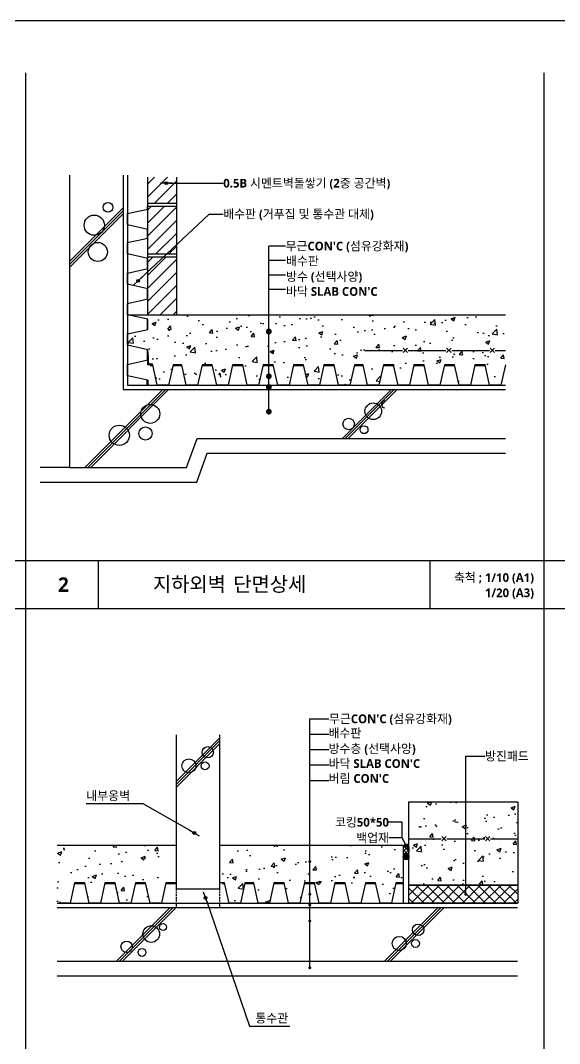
# Model space of a CAD drawing. Header units: millimetres. Extents: x -20 to 163856, y -20 to 163394.
# Drawn here: x 2199 to 4056, y 2394 to 5920 of the extents above; entities that cross this region are included whole.
import ezdxf
from ezdxf.enums import TextEntityAlignment as Align

# ---------------------------------------------------------------- set-up
doc = ezdxf.new("R2010")
doc.units = ezdxf.units.MM
doc.header["$LTSCALE"] = 5
doc.linetypes.add('DASHED2', pattern=[0.375, 0.25, -0.125])
doc.layers.get('DEFPOINTS').update_dxf_attribs({"color": 181})
for name, color, linetype in [('A-ANNO-GRA1', 7, 'Continuous'), ('A-ANNO-LEAD', 4, 'Continuous'), ('A-ANNO-SYMB', 7, 'Continuous'), ('A-ANNO-TITL', 7, 'Continuous'), ('COL', 2, 'Continuous'), ('DIM', 4, 'Continuous'), ('FIN', 140, 'Continuous'), ('HAT', 5, 'Continuous'), ('TEXT', 3, 'Continuous'), ('W5', 2, 'Continuous'), ('그라운드', 7, 'Continuous'), ('무근콘크리트', 8, 'Continuous'), ('방진패드', 1, 'Continuous'), ('배수판', 7, 'Continuous'), ('와이어메쉬', 6, 'Continuous'), ('지시선', 7, 'Continuous'), ('통수관', 1, 'Continuous')]:
    doc.layers.add(name, color=color, linetype=linetype)
doc.styles.add('SH_대대리576', font='NanumGothicBold.ttf')
pattern_1 = [(50, (8074.99, 5675.06), (143.452, -12.5504), [15, -165]), (355, (8074.99, 5675.06), (-27.7503, 150.4384), [12, -132]), (100.4514, (8086.94, 5674.02), (115.702, 137.888), [12.748, -140.2284]), (46.1842, (8074.99, 5715.06), (213.448, -33.104), [22.5, -247.5]), (96.6356, (8092.78, 5712.3), (186.9325, 194.8236), [19.122, -210.3426]), (351.184, (8075, 5715.06), (186.932, 194.824), [18, -198]), (21, (8094.99, 5705.06), (119.3814, -80.5238), [15, -165]), (326, (8094.99, 5705.06), (48.663, 145.03), [12, -132]), (71.4514, (8104.94, 5698.35), (168.0445, 64.506), [12.748, -140.2284]), (37.5, (8074.99, 5675.06), (2.43197, 66.57877), [0, -130.4, 0, -134, 0, -132.5]), (7.5, (8074.99, 5675.06), (52.6139, 78.8823), [0, -76.4, 0, -127.4, 0, -50.5]), (327.5, (8030.39, 5675.06), (106.7645, -4.51097), [0, -50, 0, -156, 0, -207]), (317.5, (8010.39, 5675.06), (116.6372, 20.021), [0, -65, 0, -103.6, 0, -147])]

# ---------------------------------------------------------------- blocks, each defined once
blk = doc.blocks.new('DIMDOT')
at = {"layer": 'DIM'}
blk.add_line((-2, 0), (2, 0), dxfattribs=at)
for radius in [0.5, 0.25]:
    blk.add_circle((0, 0), radius, dxfattribs=at)
blk = doc.blocks.new('PO1')
at = {"const_width": 0.4}
blk.add_lwpolyline([(-0.3, 0, 1), (0.3, 0, 1)], format="xyb", close=True, dxfattribs=at)
blk = doc.blocks.new('배수판')
for p, q in [((17.3, 0), (0, 0)), ((32.8, -70), (17.3, 0)), ((87.3, 0), (71.8, -70)), ((117.3, 0), (87.3, 0)), ((132.8, -70), (117.3, 0)), ((187.3, 0), (171.8, -70)), ((222.3, 0), (187.3, 0)), ((327.3, 0), (292.3, 0)), ((342.8, -70), (327.3, 0)), ((8.6, -2), (17.7, -2)), ((186.8, -2), (222.7, -2)), ((237.8, -70), (222.3, 0)), ((292.3, 0), (276.8, -70)), ((291.8, -2), (327.7, -2)), ((397.3, 0), (381.8, -70)), ((396.8, -2), (432.7, -2)), ((432.3, 0), (397.3, 0)), ((447.8, -70), (432.3, 0)), ((502.3, 0), (486.8, -70)), ((501.8, -2), (537.7, -2)), ((537.3, 0), (502.3, 0)), ((552.8, -70), (537.3, 0)), ((607.3, 0), (591.8, -70)), ((71.8, -70), (32.8, -70)), ((171.8, -70), (132.8, -70)), ((276.8, -70), (237.8, -70)), ((381.8, -70), (342.8, -70)), ((486.8, -70), (447.8, -70)), ((591.8, -70), (552.8, -70))]:
    blk.add_line(p, q)
blk.add_lwpolyline([(86.8, -2), (117.7, -2)])

msp = doc.modelspace()

# ---------------------------------------------------------------- hatches: boundary and pattern name
at = {"layer": 'HAT'}
h = msp.add_hatch(dxfattribs=at)
h.set_pattern_fill('ANSI31', color=256, scale=10, style=0)
h.set_pattern_definition([(45, (-292.53, 226.536), (-22.45064, 22.45064), [])])
h.paths.add_polyline_path([(2737.5, 5105.6), (2637.5, 5105.6), (2637.5, 4905.6), (2737.5, 4905.6)])
h.paths.add_polyline_path([(2737.5, 5279.9), (2637.5, 5279.9), (2637.5, 5115.6), (2737.5, 5115.6)])
h.paths.add_polyline_path([(2737.5, 5379.9), (2637.5, 5379.9), (2637.5, 5289.9), (2737.5, 5289.9)])
h = msp.add_hatch(dxfattribs=at)
h.set_pattern_fill('AR-CONC', color=256, scale=20, style=0)
h.set_pattern_definition([(50, (7907.85, 5732.97), (143.452, -12.5504), [15, -165]), (355, (7907.85, 5732.97), (-27.7503, 150.4384), [12, -132]), (100.4514, (7919.8, 5731.92), (115.702, 137.888), [12.748, -140.2284]), (46.1842, (7907.85, 5772.97), (213.448, -33.104), [22.5, -247.5]), (96.6356, (7925.64, 5770.21), (186.9325, 194.8236), [19.122, -210.343]), (351.184, (7907.85, 5772.97), (186.932, 194.824), [18, -198]), (21, (7927.85, 5762.97), (119.3814, -80.5238), [15, -165]), (326, (7927.85, 5762.97), (48.663, 145.03), [12, -132]), (71.4514, (7937.8, 5756.26), (168.0445, 64.506), [12.748, -140.2284]), (37.5, (7907.85, 5732.97), (2.43197, 66.57877), [0, -130.4, 0, -134, 0, -132.5]), (7.5, (7907.85, 5732.97), (52.6139, 78.8823), [0, -76.4, 0, -127.4, 0, -50.5]), (327.5, (7863.25, 5732.97), (106.7645, -4.511), [0, -50, 0, -156, 0, -207]), (317.5, (7843.25, 5732.97), (116.6372, 20.021), [0, -65, 0, -103.6, 0, -147])])
h.paths.add_polyline_path([(2880.4, 4905.6), (2880.4, 4798.6, -1), (2880.4, 4786.6), (2880.4, 4699.6, -1), (2880.4, 4687.6), (2880.4, 4662.8), (2914.3, 4662.8), (2929.8, 4732.8), (2964.8, 4732.8), (2980.3, 4662.8), (3019.3, 4662.8), (3034.8, 4732.8), (3069.8, 4732.8), (3085.3, 4662.8), (3124.3, 4662.8), (3139.8, 4732.8), (3174.8, 4732.8), (3190.3, 4662.8), (3229.3, 4662.8), (3244.8, 4732.8), (3279.8, 4732.8), (3295.3, 4662.8), (3334.3, 4662.8), (3349.8, 4732.8), (3379.8, 4732.8), (3395.3, 4662.8), (3434.3, 4662.8), (3449.8, 4732.8), (3484.8, 4732.8), (3500.3, 4662.8), (3539.3, 4662.8), (3554.8, 4732.8), (3589.8, 4732.8), (3605.3, 4662.8), (3644.3, 4662.8), (3659.8, 4732.8), (3694.8, 4732.8), (3710.3, 4662.8), (3749.3, 4662.8), (3764.8, 4732.8), (3799.8, 4732.8), (3815.3, 4662.8), (3854.3, 4662.8), (3869.8, 4732.8), (3869.8, 4905.6)])
h.paths.add_polyline_path([(2567.5, 4905.6), (2637.5, 4890.1), (2637.5, 4855.1), (2567.5, 4839.6), (2567.5, 4800.6), (2640.2, 4784.5), (2640.2, 4735.8), (2654.1, 4735.8), (2670.3, 4662.8), (2709.3, 4662.8), (2724.8, 4732.8), (2754.8, 4732.8), (2770.3, 4662.8), (2809.3, 4662.8), (2824.8, 4732.8), (2859.8, 4732.8), (2875.3, 4662.8), (2880.4, 4662.8), (2880.4, 4687.6, -1), (2880.4, 4699.6), (2880.4, 4786.6, -1), (2880.4, 4798.6), (2880.4, 4905.6)])
h = msp.add_hatch(dxfattribs=at)
h.set_pattern_fill('AR-CONC', color=256, scale=20, style=0)
h.set_pattern_definition(pattern_1)
h.paths.add_polyline_path([(3537.5, 3227.2), (3537.5, 2939.8), (3912.5, 2939.8), (3912.5, 3227.2)])
h = msp.add_hatch(dxfattribs=at)
h.set_pattern_fill('AR-CONC', color=256, scale=20, style=0)
h.set_pattern_definition([(50, (-346.61, -525.75), (143.452, -12.5504), [15, -165]), (355, (-346.61, -525.75), (-27.7503, 150.4384), [12, -132]), (100.4514, (-334.66, -526.8), (115.702, 137.888), [12.748, -140.2284]), (46.184, (-346.61, -485.75), (213.448, -33.104), [22.5, -247.5]), (96.6356, (-328.83, -488.51), (186.933, 194.824), [19.122, -210.343]), (351.184, (-346.61, -485.75), (186.932, 194.824), [18, -198]), (21, (-326.61, -495.75), (119.3814, -80.5238), [15, -165]), (326, (-326.61, -495.75), (48.663, 145.03), [12, -132]), (71.4514, (-316.67, -502.46), (168.0445, 64.506), [12.748, -140.2284]), (37.5, (-346.614, -525.75), (2.43197, 66.57877), [0, -130.4, 0, -134, 0, -132.5]), (7.5, (-346.614, -525.75), (52.6139, 78.8823), [0, -76.4, 0, -127.4, 0, -50.5]), (327.5, (-391.214, -525.75), (106.7645, -4.511), [0, -50, 0, -156, 0, -207]), (317.5, (-411.21, -525.75), (116.6372, 20.021), [0, -65, 0, -103.6, 0, -147])])
h.paths.add_polyline_path([(2675.3, 3024.7), (2675.3, 3037.2), (2705.3, 3037.2), (2705.3, 3047.2), (2705.3, 3077.2), (2325.1, 3077.2), (2319, 2938), (2320.3, 2937.2), (2325.3, 2877.2), (2365.3, 2877.2), (2370.3, 2937.2), (2385.3, 2947.2), (2395.3, 2947.2), (2405.3, 2947.2), (2420.3, 2937.2), (2425.3, 2877.2), (2465.3, 2877.2), (2470.3, 2937.2), (2485.3, 2947.2), (2495.3, 2947.2), (2505.3, 2947.2), (2520.3, 2937.2), (2525.3, 2877.2), (2565.3, 2877.2), (2570.3, 2937.2), (2585.3, 2947.2), (2595.3, 2947.2), (2605.3, 2947.2), (2620.3, 2937.2), (2625.3, 2877.2), (2665.3, 2877.2), (2670.3, 2937.2), (2685.3, 2947.2), (2675.3, 2947.2), (2675.3, 3019.3), (2630.4, 2985.9), (2627.4, 2988.8)])
h = msp.add_hatch(dxfattribs=at)
h.set_pattern_fill('AR-CONC', color=256, scale=20, style=0)
h.set_pattern_definition(pattern_1)
h.paths.add_polyline_path([(2885.3, 3077.2), (2885.3, 2947.2), (2902.5, 2947.2), (2918, 2877.2), (2957, 2877.2), (2972.5, 2947.2), (3002.5, 2947.2), (3018, 2877.2), (3057, 2877.2), (3072.5, 2947.2), (3107.5, 2947.2), (3123, 2877.2), (3162, 2877.2), (3177.5, 2947.2), (3195.9, 2947.2), (3195.9, 3018, -1), (3195.9, 3024), (3195.9, 3077.2)])
h.paths.add_polyline_path([(3195.9, 3077.2), (3195.9, 3024, -1), (3195.9, 3018), (3195.9, 2947.2), (3212.5, 2947.2), (3228, 2877.2), (3267, 2877.2), (3282.5, 2947.2), (3317.5, 2947.2), (3333, 2877.2), (3372, 2877.2), (3387.5, 2947.2), (3422.5, 2947.2), (3438, 2877.2), (3477, 2877.2), (3492.5, 2947.2), (3517.5, 2947.2), (3517.5, 3077.2)])
at = {"layer": 'W5'}
h = msp.add_hatch(dxfattribs=at)
h.set_pattern_fill('ANSI37', color=1, scale=80, style=0)
h.set_pattern_definition([(45, (8074.99, 5675.063), (-7.071068, 7.071068), []), (135, (8074.99, 5675.063), (-7.071068, -7.071068), [])])
h.paths.add_polyline_path([(3517.5, 3052.2, 0.5), (3537.5, 3052.2), (3537.5, 3072.2, 0.5), (3517.5, 3072.2)])
msp.add_hatch(color=57, dxfattribs=at).paths.add_polyline_path([(3537.5, 3037.2, 1), (3517.5, 3037.2, 1)])
at = {"layer": '방진패드'}
h = msp.add_hatch(dxfattribs=at)
h.set_pattern_fill('ANSI37', color=256, scale=200, style=0)
h.set_pattern_definition([(45, (8074.99, 5675.063), (-17.67767, 17.67767), []), (135, (8074.99, 5675.063), (-17.67767, -17.67767), [])])
h.paths.add_polyline_path([(3912.5, 2877.2), (3912.5, 2939.8), (3537.5, 2939.8), (3537.5, 2877.2)])

# ---------------------------------------------------------------- linework, layer by layer
at = {"layer": 'A-ANNO-GRA1'}
for p, q in [((2217.6, 316.6), (2217.6, 5740)), ((2217.6, 200), (2217.6, 5740)), ((4003.8, 200), (4003.8, 5740)), ((200, 4058.3), (5850, 4058.3)), ((2467.6, 3893.3), (2467.6, 4058.3)), ((3610.9, 3893.3), (3610.9, 4058.3)), ((200, 3893.3), (5850, 3893.3))]:
    msp.add_line(p, q, dxfattribs=at)
at = {"layer": 'A-ANNO-LEAD'}
for p, q in [((3054.9, 4565.7), (3054.9, 5142.2)), ((3112.6, 5142.2), (3054.9, 5142.2)), ((3112.6, 5092.2), (3054.9, 5092.2)), ((3112.6, 5042.2), (3054.9, 5042.2)), ((3112.6, 4992.2), (3054.9, 4992.2)), ((3195.9, 3512.8), (3262.1, 3512.8)), ((3195.9, 2651.8), (3195.9, 3512.8)), ((3195.9, 3459.8), (3262.1, 3459.8)), ((3195.9, 3406.8), (3262.1, 3406.8)), ((3195.9, 3353.8), (3262.1, 3353.8)), ((3733.6, 2907.7), (3733.6, 3384.2)), ((3733.6, 3384.2), (3799.7, 3384.2)), ((3195.9, 3300.8), (3262.1, 3300.8)), ((3514.1, 3156.4), (3468.7, 3156.4)), ((3514.1, 3102.5), (3514.1, 3156.4))]:
    msp.add_line(p, q, dxfattribs=at)
for points in [[(2711.4, 5359.1), (2897.8, 5359.1)], [(2611.9, 5029.4), (2849.3, 5252.9), (2897.8, 5252.9)], [(2789.1, 3124.4), (2621.6, 3219.6), (2426, 3219.6)], [(3522.8, 3086), (3514.1, 3102.5), (3468.7, 3102.5)], [(2839.8, 2886.6), (2988.4, 2453), (3127.5, 2453)]]:
    msp.add_lwpolyline(points, dxfattribs=at)
at = {"layer": 'A-ANNO-TITL', "color": 7}
for points, const_width in [([(3054.9, 4841.9, 1), (3054.9, 4853.9, 1)], 8), ([(3195.9, 3018, 1), (3195.9, 3024, 1)], 4), ([(3195.9, 2651.8, 1), (3195.9, 2657.8, 1)], 4)]:
    msp.add_lwpolyline(points, format="xyb", close=True, dxfattribs=dict(at, const_width=const_width))
at = {"layer": 'COL', "color": 2}
for p, q in [((2367.5, 5387.2), (2367.5, 4379)), ((2552.5, 5387.2), (2552.5, 4647.8)), ((2552.5, 4647.8), (3869.8, 4647.8)), ((2771.4, 4379), (2807.8, 4479)), ((2807.8, 4479), (3869.8, 4479)), ((2367.5, 4379), (2771.4, 4379)), ((2735.3, 3457.3), (2735.3, 2927.2)), ((2885.3, 3457.3), (2885.3, 2927.2)), ((2325.1, 2862.2), (3911.1, 2862.2)), ((2325.1, 2677.2), (3911.1, 2677.2))]:
    msp.add_line(p, q, dxfattribs=at)
at = {"layer": 'DEFPOINTS', "linetype": 'ByBlock', "ltscale": 10}
msp.add_lwpolyline([(-20, 5920), (8380, 5920), (8380, -20), (-20, -20)], close=True, dxfattribs=at)
at = {"layer": 'FIN'}
for p, q in [((2567.5, 5387.2), (2567.5, 4662.8)), ((2567.5, 4662.8), (3869.8, 4662.8)), ((2325.1, 2877.2), (2735.3, 2877.2)), ((2885.3, 2877.2), (3911.1, 2877.2))]:
    msp.add_line(p, q, dxfattribs=at)
msp.add_lwpolyline([(2640.2, 4781.9, 3, 3, 0), (2640.2, 4735.8, 3, 3, 0), (2654.9, 4735.8, 5, 5, 0), (2640.2, 4735.8, 5, 5, 0), (2640.2, 4781.9, 5, 5, 0)], format="xyseb", dxfattribs=at)
at = {"layer": 'HAT'}
for p, q in [((2367.5, 5088.8), (2552.5, 5273.8)), ((2367.5, 5078.8), (2552.5, 5263.8)), ((2367.5, 5068.8), (2552.5, 5253.8)), ((2421, 4379), (2689.7, 4647.8)), ((2431, 4379), (2699.7, 4647.8)), ((2441, 4379), (2709.7, 4647.8)), ((3308.3, 4479), (3477, 4647.8)), ((3318.3, 4479), (3487, 4647.8)), ((3328.3, 4479), (3497, 4647.8)), ((2735.3, 3296.6), (2885.3, 3446.6)), ((2735.3, 3286.6), (2885.3, 3436.6)), ((2735.3, 3276.6), (2885.3, 3426.6)), ((2530.3, 2677.2), (2715.3, 2862.2)), ((2540.3, 2677.2), (2725.3, 2862.2)), ((2550.3, 2677.2), (2735.3, 2862.2)), ((3453.6, 2677.2), (3638.6, 2862.2)), ((3463.6, 2677.2), (3648.6, 2862.2)), ((3473.6, 2677.2), (3658.6, 2862.2))]:
    msp.add_line(p, q, dxfattribs=at)
for centre, radius in [((2500.6, 5275.9), 16.4), ((2453.4, 5214.3), 34.9), ((2465.7, 5122), 32.8), ((2646.3, 4563.9), 32.8), ((3414.5, 4572.8), 28.7), ((2539.6, 4490.1), 34.9), ((2629.9, 4496.2), 22.6), ((3329.9, 4529.1), 19.6), ((3382.8, 4509.4), 13.6), ((2844.3, 3397.6), 19.6), ((2779.3, 3350.8), 24.2), ((2835.2, 3350.8), 13.6), ((2649.6, 2771), 28.7), ((2690.4, 2795.1), 12.1), ((3569.3, 2785.4), 19.6), ((3504.3, 2738.6), 24.2), ((3560.2, 2738.6), 13.6), ((2565, 2727.2), 19.6), ((2617.9, 2707.6), 13.6)]:
    msp.add_circle(centre, radius, dxfattribs=at)
msp.add_arc((3455.3, 4597), 12.1, 92.4094, 267.5906, dxfattribs=at)
at = {"layer": 'TEXT', "color": 7, "const_width": 4}
for points in [[(3195.9, 2904.7, 1), (3195.9, 2910.7, 1)], [(3733.6, 2904.7, 1), (3733.6, 2910.7, 1)], [(3195.9, 2868.3, 1), (3195.9, 2874.3, 1)], [(3195.9, 2813.2, 1), (3195.9, 2819.2, 1)]]:
    msp.add_lwpolyline(points, format="xyb", close=True, dxfattribs=at)
at = {"layer": 'W5', "color": 1}
for p, q in [((3517.5, 3072.2), (3517.5, 3052.2)), ((3537.5, 3072.2), (3537.5, 3052.2))]:
    msp.add_line(p, q, dxfattribs=at)
at = {"layer": 'W5'}
msp.add_circle((3527.5, 3037.2), 10, dxfattribs=at)
at = {"layer": 'W5', "color": 1}
for centre, start, end in [((3527.5, 3064.7), 36.8699, 143.1301), ((3527.5, 3059.7), 216.8699, 323.1301)]:
    msp.add_arc(centre, 12.5, start, end, dxfattribs=at)
at = {"layer": '그라운드'}
for p, q in [((2637.5, 4905.6), (2637.5, 5379.9)), ((2737.5, 4905.6), (2737.5, 5379.9)), ((2637.5, 5289.9), (2737.5, 5289.9)), ((2637.5, 5279.9), (2737.5, 5279.9)), ((2637.5, 5115.6), (2737.5, 5115.6)), ((2637.5, 5105.6), (2737.5, 5105.6)), ((2567.5, 4905.6), (3869.8, 4905.6)), ((2806.4, 4329), (2842.8, 4429)), ((2842.8, 4429), (3869.8, 4429)), ((2367.5, 4379), (2267.5, 4379)), ((2267.5, 4329), (2806.4, 4329)), ((3537.5, 3227.2), (3912.5, 3227.2)), ((3537.5, 2939.8), (3537.5, 3227.2)), ((3912.5, 3227.2), (3912.5, 2939.8)), ((2325.1, 3077.2), (2735.3, 3077.2)), ((2885.3, 3077.2), (3517.5, 3077.2)), ((3517.5, 3077.2), (3517.5, 2877.2)), ((3912.5, 2939.8), (3537.5, 2939.8)), ((2325.1, 2627.2), (3911.1, 2627.2))]:
    msp.add_line(p, q, dxfattribs=at)
at = {"layer": '무근콘크리트', "linetype": 'DASHED2', "ltscale": 5}
for p, q in [((2735.3, 2927.2), (2735.3, 2877.2)), ((2885.3, 2927.2), (2885.3, 2877.2))]:
    msp.add_line(p, q, dxfattribs=at)
at = {"layer": '무근콘크리트'}
for p, q in [((2735.3, 2877.2), (2735.3, 2862.2)), ((2885.3, 2877.2), (2885.3, 2862.2))]:
    msp.add_line(p, q, dxfattribs=at)
at = {"layer": '방진패드'}
for p, q in [((3537.5, 2939.8), (3912.5, 2939.8)), ((3537.5, 2877.2), (3537.5, 2939.8)), ((3912.5, 2939.8), (3912.5, 2877.2)), ((3912.5, 2877.2), (3537.5, 2877.2))]:
    msp.add_line(p, q, dxfattribs=at)
at = {"layer": '배수판'}
for p, q in [((2637.5, 4732.8), (2637.5, 4750.1)), ((3244.3, 4730.8), (3280.2, 4730.8)), ((3279.8, 4732.8), (3244.8, 4732.8)), ((2635.5, 4662.8), (2635.5, 4680.5)), ((2637.5, 4680.1), (2637.5, 4662.8)), ((2385.3, 2947.2), (2369.8, 2877.2)), ((2384.8, 2945.2), (2420.7, 2945.2)), ((2420.3, 2947.2), (2385.3, 2947.2)), ((2435.8, 2877.2), (2420.3, 2947.2)), ((2490.3, 2947.2), (2474.8, 2877.2)), ((2489.8, 2945.2), (2525.7, 2945.2)), ((2525.3, 2947.2), (2490.3, 2947.2)), ((2540.8, 2877.2), (2525.3, 2947.2)), ((2595.3, 2947.2), (2579.8, 2877.2)), ((2594.8, 2945.2), (2630.7, 2945.2)), ((2630.3, 2947.2), (2595.3, 2947.2)), ((2645.8, 2877.2), (2630.3, 2947.2)), ((2700.3, 2947.2), (2684.8, 2877.2)), ((2699.8, 2945.2), (2735.3, 2945.2)), ((2735.3, 2947.2), (2700.3, 2947.2)), ((3492.1, 2945.2), (3517.5, 2945.2)), ((3517.5, 2947.2), (3492.5, 2947.2)), ((2369.8, 2877.2), (2330.8, 2877.2)), ((2474.8, 2877.2), (2435.8, 2877.2)), ((2579.8, 2877.2), (2540.8, 2877.2)), ((2684.8, 2877.2), (2645.8, 2877.2)), ((3687, 2877.2), (3648, 2877.2)), ((3792, 2877.2), (3753, 2877.2)), ((3897, 2877.2), (3858, 2877.2))]:
    msp.add_line(p, q, dxfattribs=at)
at = {"layer": '와이어메쉬'}
for p, q in [((3385, 4782.8), (3515, 4782.8)), ((3517.5, 4790.3), (3532.5, 4775.3)), ((3532.5, 4790.3), (3517.5, 4775.3)), ((3535, 4782.8), (3665, 4782.8)), ((3667.5, 4790.3), (3682.5, 4775.3)), ((3682.5, 4790.3), (3667.5, 4775.3)), ((3685, 4782.8), (3815, 4782.8)), ((3817.5, 4790.3), (3832.5, 4775.3)), ((3832.5, 4790.3), (3817.5, 4775.3)), ((3835, 4782.8), (3869.8, 4782.8)), ((3666.1, 3107), (3651.1, 3092)), ((3651.1, 3107), (3666.1, 3092)), ((3816.1, 3107), (3801.1, 3092)), ((3801.1, 3107), (3816.1, 3092)), ((3537.5, 3099.5), (3648.6, 3099.5)), ((3668.6, 3099.5), (3798.6, 3099.5)), ((3818.6, 3099.5), (3911.1, 3099.5))]:
    msp.add_line(p, q, dxfattribs=at)
at = {"layer": '통수관'}
for p, q in [((2735.3, 2927.2), (2885.3, 2927.2)), ((2735.3, 2877.2), (2885.3, 2877.2))]:
    msp.add_line(p, q, dxfattribs=at)

# ---------------------------------------------------------------- block references
at = {"layer": 'A-ANNO-SYMB', "xscale": 20, "yscale": 20, "zscale": 20, "rotation": 90}
for p in [(3054.9, 4693.6), (3054.9, 4656.4), (3054.9, 4571.7)]:
    msp.add_blockref('PO1', p, dxfattribs=at)
at = {"layer": '배수판', "rotation": 270}
msp.add_blockref('배수판', (2637.5, 5287.3), dxfattribs=at)
at = {"layer": '배수판'}
for p in [(2637.5, 4732.8), (3262.5, 4732.8), (2885.3, 2947.2)]:
    msp.add_blockref('배수판', p, dxfattribs=at)
at = {"layer": '지시선', "color": 1}
for p, xscale, yscale, zscale, rotation in [((2701.4, 5359.1), 10, 10, 10, 180), ((2604.6, 5022.5), 10.00000000003316, 10.00000000003316, 10.00000000003316, 223.2787646398771), ((2797.8, 3119.5), 9.999999999994412, 9.999999999994413, 9.999999999994413, 330.3824306911681), ((3527.5, 3077.2), 9.999999999984862, 9.99999999998486, 9.99999999998486, 298.0084093386731), ((2836.6, 2896.1), 9.999999999995207, 9.999999999995207, 9.999999999995207, 108.9210038847769)]:
    msp.add_blockref('DIMDOT', p, dxfattribs=dict(at, xscale=xscale, yscale=yscale, zscale=zscale, rotation=rotation))

# ---------------------------------------------------------------- texts
at = {"layer": 'A-ANNO-TITL', "style": 'SH_대대리576'}
for s, p in [('0.5B 시멘트벽돌쌓기 (2중 공간벽)', (2897.8, 5359.1)), ('배수판 (거푸집 및 통수관 대체)', (2897.8, 5252.9)), ("무근CON'C (섬유강화재)", (3112.6, 5142.2)), ('배수판', (3114.1, 5090.8)), ('방수 (선택사양)', (3114.1, 5037.3)), ("바닥 SLAB CON'C", (3114.1, 4985.9)), ("무근CON'C (섬유강화재)", (3262.1, 3512.8)), ('배수판', (3260.7, 3463.5)), ('방수층 (선택사양)', (3260.7, 3410.1)), ('방진패드', (3799.7, 3384.2)), ("바닥 SLAB CON'C", (3260.7, 3358.7)), ("버림 CON'C", (3260.7, 3307.3))]:
    msp.add_text(s, height=30, dxfattribs=at).set_placement(p, align=Align.MIDDLE_LEFT)
for s, height, p in [('2', 50, (2328.4, 3950.5)), ('지하외벽', 50, (2655.8, 3952)), ('단면상세', 50, (2932.5, 3952)), ('내부옹벽', 30, (2426, 3232.4)), ('통수관', 30, (3008.4, 2465.9))]:
    msp.add_text(s, height=height, dxfattribs=at).set_placement(p)
for s, p in [('축척 ; 1/10 (A1)', (3968.4, 4014.9)), ('1/20 (A3)', (3968.5, 3962.2))]:
    msp.add_text(s, height=30, dxfattribs=at).set_placement(p, align=Align.TOP_RIGHT)
for s, p in [('코킹50*50', (3468.7, 3156.4)), ('백업재', (3468.7, 3102.5))]:
    msp.add_text(s, height=30, dxfattribs=at).set_placement(p, align=Align.MIDDLE_RIGHT)

doc.saveas('drawing.dxf')
